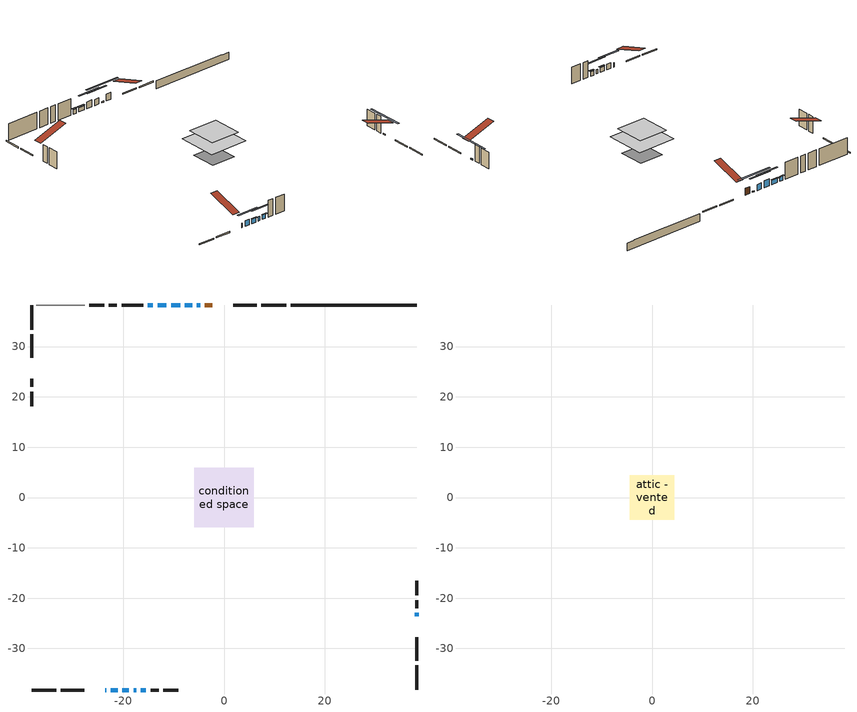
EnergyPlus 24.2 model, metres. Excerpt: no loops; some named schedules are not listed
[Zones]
conditioned space
 floor othersidecoefficients (Floor1 construction): -2.11,-2.11 -2.11,2.11 2.11,2.11 2.11,-2.11 z0.64
 floor adiabatic (AdiabaticFloorConstruction): -5.88,-5.88 -5.88,5.88 5.88,5.88 5.88,-5.88 z3.08
 floor foundation (Slab1 construction): -3.7,-3.7 -3.7,3.7 3.7,3.7 3.7,-3.7 z-1.65
 wall outside (RimJoist1 construction): 12.34,38.26 7.43,38.26 / -38.26,-38.26 -33.35,-38.26 / -38.26,38.26 -38.26,33.35 / 38.26,-38.26 38.26,-33.35 z0.64:0.94
 wall outside (RimJoist2 construction): 6.5,38.26 1.81,38.26 / -32.42,-38.26 -27.73,-38.26 / -38.26,32.42 -38.26,27.73 / 38.26,-32.42 38.26,-27.73 z0.64:0.94
 wall outside (AdiabaticWallConstruction 1): -2.31,38.26 -3.81,38.26 z0.64:2.67
 wall outside (AdiabaticWallConstruction): -23.61,-38.26 -23.4,-38.26 z0.64:1.86; 38.26,-23.61 38.26,-22.94 / -4.73,38.26 -5.4,38.26 z0.64:0.95; -6.33,38.26 -7.8,38.26 z0.64:2.37; -8.73,38.26 -10.51,38.26 z0.64:2.62; -22.47,-38.26 -21.15,-38.26 z0.64:2.22; -11.43,38.26 -13.21,38.26 / -14.14,38.26 -15.16,38.26 / -20.22,-38.26 -18.9,-38.26 / -17.98,-38.26 -17.46,-38.26 / -16.54,-38.26 -15.52,-38.26 z0.64:1.91
 wall outside (Wall2 construction): -21.28,38.26 -22.91,38.26 / -14.59,-38.26 -12.96,-38.26 / -38.26,23.61 -38.26,21.98 / 38.26,-22.02 38.26,-20.39 z0.64:5.52
 wall outside (Wall3 construction): -23.84,38.26 -26.75,38.26 / -12.03,-38.26 -9.12,-38.26 / -38.26,21.05 -38.26,18.14 / 38.26,-19.46 38.26,-16.55 z0.64:5.52
 wall foundation (FoundationWall1 construction): 13.27,38.26,-1.65 13.27,38.26,0.64 35.76,38.26,0.64 35.76,38.26,0.48 38.26,38.26,0.48 38.26,38.26,-1.65
 wall othersidecoefficients (Wall1 construction): -16.08,38.26 -20.35,38.26 z0.64:5.52
 wall adiabatic (Wall4 construction): -27.68,38.26 -37.33,38.26 z0.64:5.52
 window (WindowConstruction 8): -23.61,-38.26 -23.4,-38.26 z0.64:1.86
 window (WindowConstruction 9): 38.26,-23.61 38.26,-22.94 z0.64:0.94
 window (WindowConstruction 10): -4.74,38.26 -5.4,38.26 z0.64:0.94
 window (WindowConstruction): -6.33,38.26 -7.8,38.26 z0.64:2.37
 window (WindowConstruction 1): -8.73,38.26 -10.5,38.26 z0.64:2.62
 window (WindowConstruction 2): -22.47,-38.26 -21.15,-38.26 z0.64:2.22
 window (WindowConstruction 3): -11.43,38.26 -13.21,38.26 z0.64:1.91
 window (WindowConstruction 4): -14.14,38.26 -15.15,38.26 z0.64:1.91
 window (WindowConstruction 5): -20.22,-38.26 -18.9,-38.26 z0.64:1.91
 window (WindowConstruction 6): -17.97,-38.26 -17.47,-38.26 z0.64:1.91
 window (WindowConstruction 7): -16.54,-38.26 -15.52,-38.26 z0.64:1.91
 door (Door): -2.31,38.26 -3.81,38.26 z0.64:2.67
 ceiling adiabatic (AdiabaticFloorConstruction): 5.88,-5.88 5.88,5.88 -5.88,5.88 -5.88,-5.88 z3.08
attic - vented
 floor to conditioned space (Floor2 construction Reversed): -4.42,-4.42 -4.42,4.42 4.42,4.42 4.42,-4.42 z5.52
 roof outside (Roof1 construction): -1.38,38.26,5.52 -1.38,29.66,8.38 0.88,29.66,8.38 0.88,38.26,5.52; -24.54,-38.26,5.52 -24.54,-29.66,8.38 -26.8,-29.66,8.38 -26.8,-38.26,5.52; -38.26,24.54,5.52 -29.66,24.54,8.38 -29.66,26.8,8.38 -38.26,26.8,5.52; 38.26,-24.54,5.52 29.66,-24.54,8.38 29.66,-26.8,8.38 38.26,-26.8,5.52
shading: 38.26,-17.86 38.26,-28.69 38.67,-28.69 38.67,-17.86 z6.03; -10.48,38.26 0.35,38.26 0.35,38.67 -10.48,38.67 z6.03; -10.44,38.26 -3.69,38.26 -3.69,38.67 -10.44,38.67 z5.01; -13.14,38.26 -6.09,38.26 -6.09,38.67 -13.14,38.67 z5.26; -18.51,-38.26 -25.11,-38.26 -25.11,-38.67 -18.51,-38.67 z4.86; -13.41,38.26 -11.23,38.26 -11.23,38.67 -13.41,38.67 z2.11; -15.36,38.26 -13.94,38.26 -13.94,38.67 -15.36,38.67 z2.11; -18.7,-38.26 -20.42,-38.26 -20.42,-38.67 -18.7,-38.67 z2.11; -14.83,-38.26 -20.61,-38.26 -20.61,-38.67 -14.83,-38.67 z4.55; -15.32,-38.26 -16.74,-38.26 -16.74,-38.67 -15.32,-38.67 z2.11
[Building]
Building 1: Terrain=Suburbs
[Site:Location]
Toronto Intl AP_ON: Latitude {deg}=43.68; Longitude {deg}=-79.63; Time Zone {hr}=-5; Elevation {m}=173; Keep Site Location Information=Yes
[Site:GroundTemperature:Shallow]
4.59119, 2.66285, 2.50842, 3.42352, 7.09712, 10.7536, 13.9236, 15.9317, 16.1023, 14.4691, 11.3799, 7.83558
[Site:WaterMainsTemperature]
Calculation Method=Schedule; Temperature Schedule=mains temperature schedule
[Material] Roughness=Rough; Thermal Absorptance=0.9
Name | Thickness {m} | Conductivity {W/m-K} | Density {kg/m3} | Specific Heat {J/kg-K} | Solar Absorptance | Visible Absorptance
asphalt or fiberglass shingles | 0.00635 | 0.162714 | 1121.4 | 1465.45 | 0.4 | 0.4
ceiling loosefill ins | 0.169333 | 0.0480833 | 16.02 | 1046.75 | 0.7 | 0.7
ceiling stud and cavity | 0.1397 | 0.105361 | 65.682 | 1177.47 | 0.7 | 0.7
concrete 4.0 in. | 0.1016 | 1.803125 | 2242.8 | 837.4 | 0.7 | 0.7
concrete 8.0 in. | 0.2032 | 1.803125 | 2242.8 | 837.4 | 0.7 | 0.7
door material | 0.04445 | 0.053851 | 512.64 | 1214.23 | 0.7 | 0.7
exterior vertical ins | 0.00196271 | 0.029427 | 32.04 | 1214.23 | 0.7 | 0.7
floor covering | 0.0127 | 0.0433444 | 54.468 | 1339.84 | 0.6 | 0.6
floor rigid ins | 0.103632 | 0.029427 | 32.04 | 1214.23 | 0.7 | 0.7
floor rigid ins 1; wall rigid ins 2 | 0.512978 | 0.029427 | 32.04 | 1214.23 | 0.7 | 0.7
floor stud and cavity | 0.1397 | 0.25936 | 92.3553 | 1139.71 | 0.7 | 0.7
floor stud and cavity 1 | 0.1397 | 1.75129 | 37.0049 | 1207.88 | 0.7 | 0.7
furniture material conditioned space 1 | 0.1524 | 0.115458 | 640.8 | 1214.23 | 0.6 | 0.6
gypsum board | 0.0127 | 0.160291 | 801 | 837.4 | 0.6 | 0.6
gypsum board 1 | 0.0127 | 0.160291 | 801 | 837.4 | 0.7 | 0.7
osb sheathing 0.5 in. | 0.0127 | 0.115458 | 512.64 | 1214.23 | 0.7 | 0.7
osb sheathing 0.75 in. | 0.01905 | 0.115458 | 512.64 | 1214.23 | 0.7 | 0.7
osb sheathing 2.0 in. | 0.0508 | 0.115458 | 512.64 | 1214.23 | 0.7 | 0.7
rim joist rigid ins; wall rigid ins 1 | 0.051816 | 0.029427 | 32.04 | 1214.23 | 0.7 | 0.7
rim joist stud and cavity | 0.0508 | 0.034693 | 125.044 | 1163.47 | 0.6 | 0.6
rim joist stud and cavity 1 | 0.0508 | 0.040317 | 125.044 | 1163.47 | 0.6 | 0.6
wall rigid ins | 0.051816 | 0.029427 | 32.04 | 1214.23 | 0.4 | 0.4
wall stud and cavity | 0.1397 | 0.16374 | 139.0536 | 1170.24 | 0.7 | 0.7
wall stud and cavity 1 | 0.1397 | 0.168092 | 139.0536 | 1170.24 | 0.7 | 0.7
wall stud and cavity 2 | 0.1397 | 0.158996 | 139.0536 | 1170.24 | 0.7 | 0.7
wall stud and cavity 3 | 0.1397 | 0.134121 | 139.0536 | 1170.24 | 0.7 | 0.7
wall stud and cavity 4 | 0.0889 | 0.380278 | 52.3479 | 1209.89 | 0.7 | 0.7
wall stud and cavity 5 | 0.0889 | 0.391764 | 83.0341 | 1211.67 | 0.7 | 0.7
wood siding | 0.0254 | 0.102417 | 544.68 | 1172.36 | 0.4 | 0.4
wood siding 1; wood siding 2; wood siding 3 | 0.0254 | 0.102417 | 544.68 | 1172.36 | 0.7 | 0.7
[WindowMaterial:SimpleGlazingSystem]
Name | U-Factor {W/m2-K} | Solar Heat Gain Coefficient
WindowMaterial | 2.89748 | 0.69
WindowMaterial 1 | 2.97981 | 0.59
WindowMaterial 2 | 2.906 | 0.68
WindowMaterial 3 | 2.90373 | 0.68
WindowMaterial 4 | 2.92814 | 0.66
WindowMaterial 5 | 2.91452 | 0.67
WindowMaterial 6 | 2.98606 | 0.6
WindowMaterial 7 | 6.93965 | 0.69
WindowMaterial 8 | 3.06555 | 0.5
[Construction]
AdiabaticFloorConstruction: floor stud and cavity 1, floor rigid ins 1, osb sheathing 0.75 in., floor covering
AdiabaticWallConstruction: wood siding 2, wall rigid ins 2, wall stud and cavity 4, gypsum board
AdiabaticWallConstruction 1: wood siding 3, wall rigid ins 2, wall stud and cavity 4, gypsum board
Door: door material
Floor1 construction: floor stud and cavity, floor rigid ins, osb sheathing 0.75 in., floor covering
Floor2 construction Reversed: gypsum board, ceiling stud and cavity, ceiling loosefill ins
FoundationWall1 construction: concrete 8.0 in., gypsum board 1
furniture construction conditioned space 1: furniture material conditioned space 1
PartitionWallConstruction: gypsum board, wall stud and cavity 5, gypsum board
RimJoist1 construction: wood siding 1, rim joist rigid ins, osb sheathing 2.0 in., rim joist stud and cavity
RimJoist2 construction: wood siding 1, rim joist rigid ins, osb sheathing 2.0 in., rim joist stud and cavity 1
Roof1 construction: asphalt or fiberglass shingles
Slab1 construction: concrete 4.0 in.
Wall1 construction: wall rigid ins, osb sheathing 0.5 in., wall stud and cavity, gypsum board
Wall2 construction: wood siding, wall rigid ins 1, osb sheathing 0.5 in., wall stud and cavity 1, gypsum board
Wall3 construction: wood siding, wall rigid ins 1, osb sheathing 0.5 in., wall stud and cavity 2, gypsum board
Wall4 construction: wall rigid ins, osb sheathing 0.5 in., wall stud and cavity 3, gypsum board
WindowConstruction: WindowMaterial
WindowConstruction 1: WindowMaterial 1
WindowConstruction 10; WindowConstruction 9: WindowMaterial 8
WindowConstruction 2: WindowMaterial 2
WindowConstruction 3: WindowMaterial 3
WindowConstruction 4: WindowMaterial 4
WindowConstruction 5: WindowMaterial 5
WindowConstruction 6; WindowConstruction 7: WindowMaterial 6
WindowConstruction 8: WindowMaterial 7
[Zone] Multiplier=1; Part of Total Floor Area=Yes
Name | Volume {m3}
attic - vented | 36.335
conditioned space | 504.1
[Space]
Name | Zone | Volume {m3}
attic - vented 1 | attic - vented | 36.335
conditioned space 1 | conditioned space | 504.1
[ZoneInfiltration:EffectiveLeakageArea]
infil attic - vented 1: Zone or Space=attic - vented 1; Schedule=Always On Discrete; Effective Air Leakage Area {cm2}=3229.24; Stack Coefficient=0.000199444; Wind Coefficient=9.54181e-06
[ZoneMixing]
whole house fan mix: Zone or Space=attic - vented; Schedule=Always On Continuous; Design Flow Rate Calculation Method=Flow/Zone; Design Flow Rate {m3/s}=0; Source Zone or Space=conditioned space
[SurfaceProperty:OtherSideCoefficients]
other non-freezing space: Combined Convective/Radiative Film Coefficient {W/m2-K}=8.35; Constant Temperature Coefficient=1; External Dry-Bulb Temperature Coefficient=0; Ground Temperature Coefficient=0; Wind Speed Coefficient=0; Zone Air Temperature Coefficient=0; Constant Temperature Schedule=other non-freezing space; Previous Other Side Temperature Coefficient=0
[SurfaceProperty:ExposedFoundationPerimeter]
Slab1: Exposed Perimeter Calculation Method=TotalExposedPerimeter; Total Exposed Perimeter {m}=24.991
[InternalMass] Zone or ZoneList=conditioned space; Space or SpaceList=conditioned space 1
Name | Construction | Surface Area {m2}
furniture mass conditioned space 1 | furniture construction conditioned space 1 | 84.264
partition wall mass | PartitionWallConstruction | 210.66
[Lights]
interior lighting: Zone or ZoneList or Space or SpaceList=conditioned space 1; Schedule=interior lighting schedule; Design Level Calculation Method=LightingLevel; Lighting Level {W}=343.2; Return Air Fraction=0; Fraction Radiant=0.6; Fraction Visible=0.2; Fraction Replaceable=1
[People]
occupants: Zone or ZoneList or Space or SpaceList=conditioned space 1; Number of People Schedule=occupants schedule; Number of People Calculation Method=People; Number of People=3; Fraction Radiant=0.314171; Sensible Heat Fraction=0.56303; Activity Level Schedule=occupants activity schedule; Carbon Dioxide Generation Rate {m3/s-W}=0; Enable ASHRAE 55 Comfort Warnings=No; Mean Radiant Temperature Calculation Type=EnclosureAveraged
[ElectricEquipment] Zone or ZoneList or Space or SpaceList=conditioned space 1; Design Level Calculation Method=EquipmentLevel
Name | Schedule | Design Level {W} | Fraction Latent | Fraction Radiant | Fraction Lost
clothes dryer | clothes dryer schedule | 140.772 | 0.015 | 0.081 | 0.85
clothes washer | clothes washer schedule | 32.1985 | 0.03 | 0.162 | 0.7
cooking range | cooking range schedule | 208.969 | 0.08 | 0.432 | 0.2
dishwasher | dishwasher schedule | 66.8632 | 0.3 | 0.18 | 0.4
fridge | fridge schedule | 72.9452 | 0 | 0.6 | 0
mech vent house fan | mech vent house fan schedule | 0.95 | 0 | 0 | 1
mech vent house fan cfis | mech vent house fan cfis schedule | 0 | 0 | 0 | 0
misc plug loads | misc plug loads schedule | 494.7 | 0.045 | 0.513 | 0.1
whole house fan | Always On Discrete | 0 | 0 | 0 | 1
[OtherEquipment] Zone or ZoneList or Space or SpaceList=conditioned space 1; Design Level Calculation Method=EquipmentLevel
Name | Fuel Type | Schedule | Design Level {W} | Fraction Latent | Fraction Radiant | Fraction Lost
clothes dryer 1 | Electricity | clothes dryer schedule | 0 | 0.015 | 0.081 | 0.85
cooking range 1 | Electricity | cooking range schedule | 0 | 0.08 | 0.432 | 0.2
general water use latent | None | general water use schedule | 59.3978 | 1 | 0 | 0
general water use sensible | None | general water use schedule | -58.539 | 0 | 0.6 | 0
mech vent house fan latent load | None | Always On Discrete | 0 | 1 | 0 | 0
mech vent house fan sensible load | None | Always On Discrete | 0 | 0 | 0 | 0
water heater energy adjustment1 | NaturalGas | Always On Discrete | 0.01 | 0 | 0 | 1
[ZoneInfiltration:DesignFlowRate] Zone or ZoneList or Space or SpaceList=conditioned space 1; Schedule=Always On Discrete; Design Flow Rate Calculation Method=Flow/Zone; Design Flow Rate {m3/s}=0
infil flow; natural vent flow; whole house fan flow
[AvailabilityManager:Scheduled]
central ac and furnace airloop Availability Manager: Schedule=Always On Discrete
[Foundation:Kiva]
Foundation Kiva 1: Initial Indoor Air Temperature {C}=18; Wall Height Above Grade {m}=0.639989; Wall Depth Below Slab {m}=0.2032; Custom Block Material Name 1=exterior vertical ins; Custom Block Depth 1 {m}=2.28999; Custom Block X Position 1 {m}=0.2159; Custom Block Z Position 1 {m}=0
[Foundation:Kiva:Settings]
Soil Conductivity {W/m-K}=0.849921; Soil Density {kg/m3}=1842.3; Soil Specific Heat {J/kg-K}=418.7; Ground Solar Absorptivity=0.9; Ground Thermal Absorptivity=0.9; Ground Surface Roughness {m}=0.03; Far-Field Width {m}=40; Deep-Ground Boundary Condition=ZeroFlux; Deep-Ground Depth {m}=40; Minimum Cell Dimension {m}=0.2; Maximum Cell Growth Coefficient=3; Simulation Timestep=Timestep
[Exterior:Lights]
exterior lighting: Schedule=exterior lighting schedule; Design Level {W}=75.6
[EnergyManagementSystem:GlobalVariable]
central_ac_and_furnace_airloop_Fan_RTF
infil_program_Qfan
infil_program_Qinf
natural_vent_program_Qnv
natural_vent_program_Qwhf
[EnergyManagementSystem:Sensor]
Name | Output:Variable or Output:Meter Index Key | Output:Variable or Output:Meter
airflow_gain | infil flow | Infiltration Sensible Heat Gain Energy
airflow_gain_1 | natural vent flow | Infiltration Sensible Heat Gain Energy
airflow_gain_2 | whole house fan flow | Infiltration Sensible Heat Gain Energy
airflow_loss | infil flow | Infiltration Sensible Heat Loss Energy
airflow_loss_1 | natural vent flow | Infiltration Sensible Heat Loss Energy
airflow_loss_2 | whole house fan flow | Infiltration Sensible Heat Loss Energy
clg_load_cond |  | Cooling:EnergyTransfer:Zone:CONDITIONED SPACE
clg_sp_s; clg_sp_s_1 | cooling setpoint | Schedule Value
clothes_dryer_exhaust_0_sch_s | clothes dryer exhaust 0 schedule | Schedule Value
cool_season | cooling season schedule | Schedule Value
htg_load_cond |  | Heating:EnergyTransfer:Zone:CONDITIONED SPACE
htg_sp_s; htg_sp_s_1 | heating setpoint | Schedule Value
ig_ee_conv | clothes dryer | Electric Equipment Convective Heating Energy
ig_ee_conv_2 | cooking range | Electric Equipment Convective Heating Energy
ig_ee_conv_4 | fridge | Electric Equipment Convective Heating Energy
ig_ee_conv_5 | misc plug loads | Electric Equipment Convective Heating Energy
ig_ee_conv_6 | whole house fan | Electric Equipment Convective Heating Energy
ig_ee_rad | clothes dryer | Electric Equipment Radiant Heating Energy
ig_ee_rad_2 | cooking range | Electric Equipment Radiant Heating Energy
ig_ee_rad_4 | fridge | Electric Equipment Radiant Heating Energy
ig_ee_rad_5 | misc plug loads | Electric Equipment Radiant Heating Energy
ig_ee_rad_6 | whole house fan | Electric Equipment Radiant Heating Energy
ig_lgt_conv | interior lighting | Lights Convective Heating Energy
ig_lgt_rad | interior lighting | Lights Radiant Heating Energy
ig_lgt_vis | interior lighting | Lights Visible Radiation Heating Energy
ig_oe_conv | clothes dryer 1 | Other Equipment Convective Heating Energy
ig_oe_conv_1 | cooking range 1 | Other Equipment Convective Heating Energy
ig_oe_conv_2 | general water use latent | Other Equipment Convective Heating Energy
ig_oe_conv_3 | general water use sensible | Other Equipment Convective Heating Energy
ig_oe_conv_4 | water heater energy adjustment1 | Other Equipment Convective Heating Energy
ig_oe_rad | clothes dryer 1 | Other Equipment Radiant Heating Energy
ig_oe_rad_1 | cooking range 1 | Other Equipment Radiant Heating Energy
ig_oe_rad_2 | general water use latent | Other Equipment Radiant Heating Energy
ig_oe_rad_3 | general water use sensible | Other Equipment Radiant Heating Energy
ig_oe_rad_4 | water heater energy adjustment1 | Other Equipment Radiant Heating Energy
ig_ppl_conv | occupants | People Convective Heating Energy
ig_ppl_rad | occupants | People Radiant Heating Energy
im_conv | furniture mass conditioned space 1 | Surface Inside Face Convection Heat Gain Energy
im_conv_1 | partition wall mass | Surface Inside Face Convection Heat Gain Energy
im_ig | furniture mass conditioned space 1 | Surface Inside Face Internal Gains Radiation Heat Gain Energy
im_ig_1 | partition wall mass | Surface Inside Face Internal Gains Radiation Heat Gain Energy
im_lgt | furniture mass conditioned space 1 | Surface Inside Face Lights Radiation Heat Gain Energy
im_lgt_1 | partition wall mass | Surface Inside Face Lights Radiation Heat Gain Energy
im_sol | furniture mass conditioned space 1 | Surface Inside Face Solar Radiation Heat Gain Energy
im_sol_1 | partition wall mass | Surface Inside Face Solar Radiation Heat Gain Energy
im_surf | furniture mass conditioned space 1 | Surface Inside Face Net Surface Thermal Radiation Heat Gain Energy
im_surf_1 | partition wall mass | Surface Inside Face Net Surface Thermal Radiation Heat Gain Energy
mv_conv | mech vent house fan | Electric Equipment Convective Heating Energy
mv_conv_1 | mech vent house fan cfis | Electric Equipment Convective Heating Energy
mv_conv_2 | mech vent house fan latent load | Other Equipment Convective Heating Energy
mv_conv_3 | mech vent house fan sensible load | Other Equipment Convective Heating Energy
mv_rad | mech vent house fan | Electric Equipment Radiant Heating Energy
mv_rad_1 | mech vent house fan cfis | Electric Equipment Radiant Heating Energy
mv_rad_2 | mech vent house fan latent load | Other Equipment Radiant Heating Energy
mv_rad_3 | mech vent house fan sensible load | Other Equipment Radiant Heating Energy
natural_vent_s | natural vent schedule | Schedule Value
oa_temp |  | Site Outdoor Air Drybulb Temperature
out_pb_s |  | Site Outdoor Air Barometric Pressure
out_wt_s |  | Site Outdoor Air Humidity Ratio
site_vw_s |  | Site Wind Speed
ss_back_out | Window1 | Surface Window Shortwave from Zone Back Out Window Heat Transfer Rate
ss_back_out_1 | Window11 | Surface Window Shortwave from Zone Back Out Window Heat Transfer Rate
ss_back_out_10 | Window9 | Surface Window Shortwave from Zone Back Out Window Heat Transfer Rate
ss_back_out_2 | Window12 | Surface Window Shortwave from Zone Back Out Window Heat Transfer Rate
ss_back_out_3 | Window2 | Surface Window Shortwave from Zone Back Out Window Heat Transfer Rate
ss_back_out_4 | Window3 | Surface Window Shortwave from Zone Back Out Window Heat Transfer Rate
ss_back_out_5 | Window4 | Surface Window Shortwave from Zone Back Out Window Heat Transfer Rate
ss_back_out_6 | Window5 | Surface Window Shortwave from Zone Back Out Window Heat Transfer Rate
ss_back_out_7 | Window6 | Surface Window Shortwave from Zone Back Out Window Heat Transfer Rate
ss_back_out_8 | Window7 | Surface Window Shortwave from Zone Back Out Window Heat Transfer Rate
ss_back_out_9 | Window8 | Surface Window Shortwave from Zone Back Out Window Heat Transfer Rate
ss_conv | Door1 | Surface Inside Face Convection Heat Gain Energy
ss_conv_1 | Window1 | Surface Inside Face Convection Heat Gain Energy
ss_conv_10 | Window8 | Surface Inside Face Convection Heat Gain Energy
ss_conv_11 | Window9 | Surface Inside Face Convection Heat Gain Energy
ss_conv_2 | Window11 | Surface Inside Face Convection Heat Gain Energy
ss_conv_3 | Window12 | Surface Inside Face Convection Heat Gain Energy
ss_conv_4 | Window2 | Surface Inside Face Convection Heat Gain Energy
ss_conv_5 | Window3 | Surface Inside Face Convection Heat Gain Energy
ss_conv_6 | Window4 | Surface Inside Face Convection Heat Gain Energy
ss_conv_7 | Window5 | Surface Inside Face Convection Heat Gain Energy
ss_conv_8 | Window6 | Surface Inside Face Convection Heat Gain Energy
ss_conv_9 | Window7 | Surface Inside Face Convection Heat Gain Energy
ss_ig | Door1 | Surface Inside Face Internal Gains Radiation Heat Gain Energy
ss_ig_1 | Window1 | Surface Inside Face Internal Gains Radiation Heat Gain Energy
ss_ig_10 | Window8 | Surface Inside Face Internal Gains Radiation Heat Gain Energy
ss_ig_11 | Window9 | Surface Inside Face Internal Gains Radiation Heat Gain Energy
ss_ig_2 | Window11 | Surface Inside Face Internal Gains Radiation Heat Gain Energy
ss_ig_3 | Window12 | Surface Inside Face Internal Gains Radiation Heat Gain Energy
ss_ig_4 | Window2 | Surface Inside Face Internal Gains Radiation Heat Gain Energy
ss_ig_5 | Window3 | Surface Inside Face Internal Gains Radiation Heat Gain Energy
ss_ig_6 | Window4 | Surface Inside Face Internal Gains Radiation Heat Gain Energy
ss_ig_7 | Window5 | Surface Inside Face Internal Gains Radiation Heat Gain Energy
ss_ig_8 | Window6 | Surface Inside Face Internal Gains Radiation Heat Gain Energy
ss_ig_9 | Window7 | Surface Inside Face Internal Gains Radiation Heat Gain Energy
ss_lgt | Door1 | Surface Inside Face Lights Radiation Heat Gain Energy
ss_sol | Door1 | Surface Inside Face Solar Radiation Heat Gain Energy
ss_surf | Door1 | Surface Inside Face Net Surface Thermal Radiation Heat Gain Energy
ss_surf_1 | Window1 | Surface Inside Face Net Surface Thermal Radiation Heat Gain Energy
ss_surf_10 | Window8 | Surface Inside Face Net Surface Thermal Radiation Heat Gain Energy
ss_surf_11 | Window9 | Surface Inside Face Net Surface Thermal Radiation Heat Gain Energy
ss_surf_2 | Window11 | Surface Inside Face Net Surface Thermal Radiation Heat Gain Energy
ss_surf_3 | Window12 | Surface Inside Face Net Surface Thermal Radiation Heat Gain Energy
ss_surf_4 | Window2 | Surface Inside Face Net Surface Thermal Radiation Heat Gain Energy
ss_surf_5 | Window3 | Surface Inside Face Net Surface Thermal Radiation Heat Gain Energy
ss_surf_6 | Window4 | Surface Inside Face Net Surface Thermal Radiation Heat Gain Energy
ss_surf_7 | Window5 | Surface Inside Face Net Surface Thermal Radiation Heat Gain Energy
ss_surf_8 | Window6 | Surface Inside Face Net Surface Thermal Radiation Heat Gain Energy
ss_surf_9 | Window7 | Surface Inside Face Net Surface Thermal Radiation Heat Gain Energy
ss_trans_in | Window1 | Surface Window Transmitted Solar Radiation Rate
ss_trans_in_1 | Window11 | Surface Window Transmitted Solar Radiation Rate
ss_trans_in_10 | Window9 | Surface Window Transmitted Solar Radiation Rate
ss_trans_in_2 | Window12 | Surface Window Transmitted Solar Radiation Rate
ss_trans_in_3 | Window2 | Surface Window Transmitted Solar Radiation Rate
ss_trans_in_4 | Window3 | Surface Window Transmitted Solar Radiation Rate
ss_trans_in_5 | Window4 | Surface Window Transmitted Solar Radiation Rate
ss_trans_in_6 | Window5 | Surface Window Transmitted Solar Radiation Rate
ss_trans_in_7 | Window6 | Surface Window Transmitted Solar Radiation Rate
ss_trans_in_8 | Window7 | Surface Window Transmitted Solar Radiation Rate
ss_trans_in_9 | Window8 | Surface Window Transmitted Solar Radiation Rate
ss_trans_out | Window1 | Surface Inside Face Initial Transmitted Diffuse Transmitted Out Window Solar Radiation Rate
ss_trans_out_1 | Window11 | Surface Inside Face Initial Transmitted Diffuse Transmitted Out Window Solar Radiation Rate
ss_trans_out_10 | Window9 | Surface Inside Face Initial Transmitted Diffuse Transmitted Out Window Solar Radiation Rate
ss_trans_out_2 | Window12 | Surface Inside Face Initial Transmitted Diffuse Transmitted Out Window Solar Radiation Rate
ss_trans_out_3 | Window2 | Surface Inside Face Initial Transmitted Diffuse Transmitted Out Window Solar Radiation Rate
ss_trans_out_4 | Window3 | Surface Inside Face Initial Transmitted Diffuse Transmitted Out Window Solar Radiation Rate
ss_trans_out_5 | Window4 | Surface Inside Face Initial Transmitted Diffuse Transmitted Out Window Solar Radiation Rate
ss_trans_out_6 | Window5 | Surface Inside Face Initial Transmitted Diffuse Transmitted Out Window Solar Radiation Rate
ss_trans_out_7 | Window6 | Surface Inside Face Initial Transmitted Diffuse Transmitted Out Window Solar Radiation Rate
ss_trans_out_8 | Window7 | Surface Inside Face Initial Transmitted Diffuse Transmitted Out Window Solar Radiation Rate
ss_trans_out_9 | Window8 | Surface Inside Face Initial Transmitted Diffuse Transmitted Out Window Solar Radiation Rate
s_conv | Floor1 | Surface Inside Face Convection Heat Gain Energy
s_conv_1 | Floor2 | Surface Inside Face Convection Heat Gain Energy
